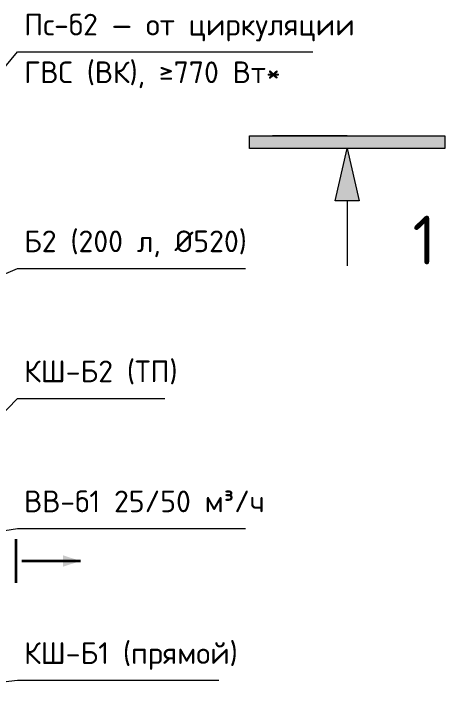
# Model space of a CAD drawing. Header units: millimetres. Extents: x -3455 to 18297, y -4324 to 8916.
# Drawn here: x 16232 to 18297, y 580 to 3726 of the extents above; entities that cross this region are included whole.
import ezdxf
from ezdxf.enums import TextEntityAlignment as Align

# ---------------------------------------------------------------- set-up
doc = ezdxf.new("R2010")
doc.units = ezdxf.units.MM
doc.linetypes.add('Штрих', pattern=[6.35, 3.175, -3.175])
for name, color, linetype, lineweight in [('G-ANNO-SYMB', 8, 'Штрих', 13), ('АР_подложка', 8, 'Continuous', 13), ('ОВ_В', 32, 'Continuous', 35), ('ОВ_выноски', 7, 'Continuous', 18), ('ОВ_марки', 7, 'Continuous', 18)]:
    doc.layers.add(name, color=color, linetype=linetype, lineweight=lineweight)
doc.styles.add('GOST', font='isocpeur.ttf', dxfattribs={"width": 0.9})
doc.styles.add('GOST Common', font='GOST_Common.ttf', dxfattribs={"height": 225})

# ---------------------------------------------------------------- blocks, each defined once
blk = doc.blocks.new('Разрез - Сверху-1538599-Планировочное решение')
at = {"layer": 'G-ANNO-SYMB', "linetype": 'Continuous'}
for points in [[(-6, 0), (6, 0), (6, -0.784), (-6, -0.784)], [(-0.743, -4), (0, -0.784), (0.743, -4)]]:
    blk.add_hatch(color=256, dxfattribs=at).paths.add_polyline_path(points)
for p, q in [((-6, 0), (-6, -0.784)), ((6, 0), (-6, 0)), ((6, -0.784), (6, 0)), ((-6, -0.784), (6, -0.784)), ((0, -0.784), (-0.743, -4)), ((0.743, -4), (0, -0.784)), ((-0.743, -4), (0.743, -4)), ((0, -4), (0, -8))]:
    blk.add_line(p, q, dxfattribs=at)
blk = doc.blocks.new('АР_Баня_план')
at = {"layer": 'G-ANNO-SYMB', "linetype": 'Continuous'}
blk.add_line((19938.1, 7835.2), (19593.6, 7835.2), dxfattribs=at)
at = {"layer": 'G-ANNO-SYMB', "linetype": 'Continuous', "extrusion": (0, 0, -1), "xscale": 74.99999999999996, "yscale": 74.99999999999996, "zscale": 74.99999999999996}
blk.add_blockref('Разрез - Сверху-1538599-Планировочное решение', (-19938.1, 7835.2), dxfattribs=at)
at = {"layer": 'G-ANNO-SYMB', "linetype": 'Continuous', "insert": (20240, 7466.3), "char_height": 225, "width": 144.304, "attachment_point": 1, "style": 'GOST Common', "bg_fill": 3, "box_fill_scale": 0, "bg_fill_color": 256, "bg_fill_true_color": 256, "bg_fill_transparency": 256}
blk.add_mtext('\\fGOST Common|b0|i0|c204|p34|;1', dxfattribs=at)

msp = doc.modelspace()

# ---------------------------------------------------------------- block references
at = {"layer": 'АР_подложка'}
msp.add_blockref('АР_Баня_план', (-2168, -4673), dxfattribs=at)

# ---------------------------------------------------------------- next in the draw order: hatches: boundary and pattern name
at = {"layer": 'ОВ_В'}
msp.add_hatch(color=32, dxfattribs=at).paths.add_polyline_path([(16540, 1200), (16460, 1226.4), (16460, 1173.6)])

# ---------------------------------------------------------------- next in the draw order: linework, layer by layer
for points in [[(16244, 1100), (16244, 1300)], [(16270, 1200), (16540, 1200)]]:
    msp.add_lwpolyline(points, dxfattribs=at)
at = {"layer": 'ОВ_выноски'}
for points in [[(15630, 2800), (16250, 3550)], [(16250, 3550), (17612, 3550)], [(15200, 2100), (16250, 2550)], [(16250, 2550), (17302, 2550)], [(15640, 1320), (16250, 1950)], [(16250, 1950), (16930, 1950)], [(15300, 1200), (16250, 1350)], [(16250, 1350), (17302, 1350)], [(15640, 580), (16250, 650)], [(16250, 650), (17178, 650)]]:
    msp.add_lwpolyline(points, dxfattribs=at)

# ---------------------------------------------------------------- next in the draw order: texts
at = {"layer": 'ОВ_марки', "style": 'GOST'}
for s, p in [('Пс-б2 — от циркуляции', (16280, 3595)), ('Б2 (200 л, Ø520)', (16280, 2595)), ('КШ-Б2 (ТП)', (16280, 1995)), ('ВВ-б1 25/50 м³/ч', (16280, 1395)), ('КШ-Б1 (прямой)', (16280, 695))]:
    msp.add_text(s, height=100, dxfattribs=at).set_placement(p, align=Align.BOTTOM_LEFT)
msp.add_text('ГВС (ВК), ≥770 Вт*', height=100, dxfattribs=at).set_placement((16280, 3505), align=Align.TOP_LEFT)

doc.saveas('drawing.dxf')
